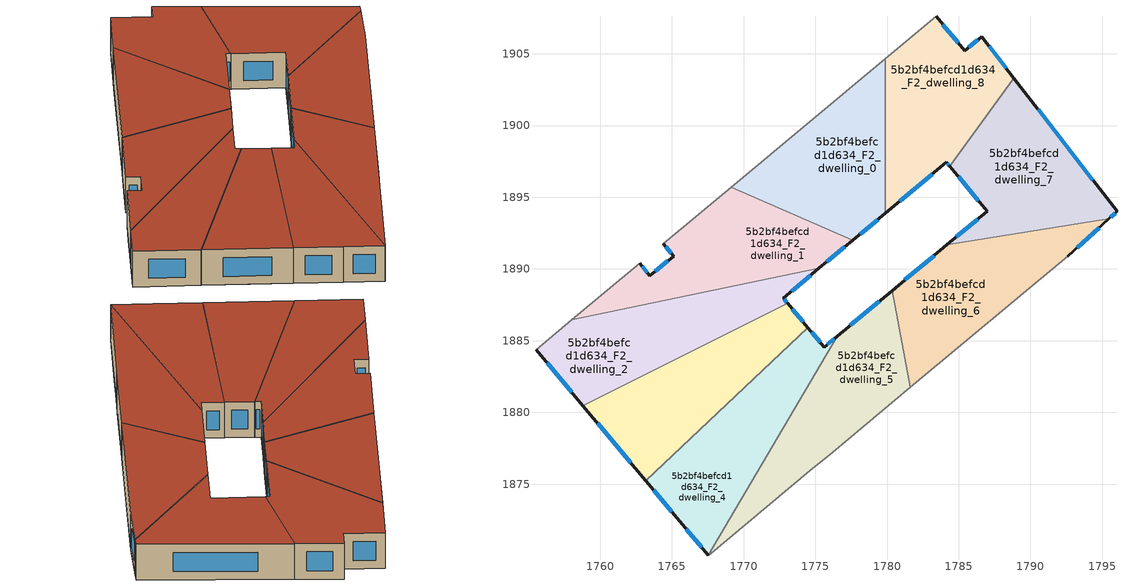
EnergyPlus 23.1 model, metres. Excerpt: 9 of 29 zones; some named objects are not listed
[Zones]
5b2bf4befcd1d634_F2_dwelling_0
 floor to 5b2bf4befcd1d634_F1_dwelling_8 (EU_floor_Construction): 1778.57,1903.55 1779.88,1901.98 1779.88,1893.89 1778,1892.32 1772.71,1898.67 z6
 floor to 5b2bf4befcd1d634_F1_dwelling_9 (EU_floor_Construction): 1779.88,1904.64 1779.88,1901.98 1778.57,1903.55 z6
 floor to 5b2bf4befcd1d634_F1_dwelling_7 (EU_floor_Construction): 1772.71,1898.67 1778,1892.32 1777.6,1891.99 1769.14,1895.7 z6
 wall outside (EU_wall_Construction): 1777.6,1891.99 1779.88,1893.89 z6:9
 wall to 5b2bf4befcd1d634_F2_dwelling_1 (EU_wall_Construction): 1769.14,1895.7 1777.6,1891.99 z6:9
 wall adiabatic (EU_wall_Construction): 1779.88,1904.64 1769.14,1895.7 z6:9
 wall to 5b2bf4befcd1d634_F2_dwelling_8 (EU_wall_Construction): 1779.88,1893.89 1779.88,1904.64 z6:9
 window (EU_Window_Construction): 1778.14,1892.44 1779.34,1893.44 z6.7:8.3
 roof outside (EU_roof_Construction): 1779.88,1893.89 1779.88,1904.64 1769.14,1895.7 1777.6,1891.99 z9
5b2bf4befcd1d634_F2_dwelling_1
 floor adiabatic (EU_floor_Construction): 1777.6,1891.99 1775.25,1890.03 1770.81,1889.11 1766.89,1893.82 1769.14,1895.7 z6
 floor to 5b2bf4befcd1d634_F1_dwelling_6 (EU_floor_Construction): 1766.89,1893.82 1770.81,1889.11 1762.47,1887.38 1761.1,1889.02 1762.75,1890.39 1763.47,1889.53 1765.12,1890.9 1764.4,1891.75 z6
 floor to 5b2bf4befcd1d634_F1_dwelling_5 (EU_floor_Construction): 1761.1,1889.02 1762.47,1887.38 1758.02,1886.45 z6
 wall outside (EU_wall_Construction): 1764.4,1891.75 1765.12,1890.9 1763.47,1889.53 1762.75,1890.39 / 1775.25,1890.03 1777.6,1891.99 z6:9
 wall adiabatic (EU_wall_Construction): 1769.14,1895.7 1764.4,1891.75 / 1762.75,1890.39 1758.02,1886.45 z6:9
 wall to 5b2bf4befcd1d634_F2_dwelling_2 (EU_wall_Construction): 1758.02,1886.45 1775.25,1890.03 z6:9
 window (EU_Window_Construction): 1764.73,1890.58 1763.86,1889.85 / 1764.57,1891.55 1764.95,1891.1 / 1775.8,1890.49 1777.05,1891.53 / 1763.3,1889.73 1762.92,1890.19 z6.7:8.3
 roof outside (EU_roof_Construction): 1775.25,1890.03 1777.6,1891.99 1769.14,1895.7 1764.4,1891.75 1765.12,1890.9 1763.47,1889.53 1762.75,1890.39 1758.02,1886.45 z9
5b2bf4befcd1d634_F2_dwelling_2
 floor to 5b2bf4befcd1d634_F1_dwelling_5 (EU_floor_Construction): 1762.47,1887.38 1765.45,1883.8 1758.8,1880.48 1755.53,1884.38 1758.02,1886.45 z6
 floor to 5b2bf4befcd1d634_F1_dwelling_6 (EU_floor_Construction): 1770.81,1889.11 1772.36,1887.24 1765.45,1883.8 1762.47,1887.38 z6
 floor to 5b2bf4befcd1d634_F1_dwelling_7 (EU_floor_Construction): 1775.25,1890.03 1772.77,1887.96 1773.04,1887.63 1772.89,1887.51 1772.36,1887.24 1770.81,1889.11 z6
 wall outside (EU_wall_Construction): 1773.07,1887.6 1772.77,1887.96 1775.25,1890.03 / 1755.53,1884.38 1758.79,1880.47 z6:9
 wall to 5b2bf4befcd1d634_F2_dwelling_3 (EU_wall_Construction): 1758.79,1880.47 1773.07,1887.6 z6:9
 wall adiabatic (EU_wall_Construction): 1758.02,1886.45 1755.53,1884.38 z6:9
 window (EU_Window_Construction): 1773.35,1888.45 1774.67,1889.55 / 1773,1887.68 1772.84,1887.88 / 1756.29,1883.46 1758.03,1881.39 z6.7:8.3
 roof outside (EU_roof_Construction): 1773.07,1887.6 1772.77,1887.96 1775.25,1890.03 1758.02,1886.45 1755.53,1884.38 1758.79,1880.47 z9
5b2bf4befcd1d634_F2_dwelling_3
 floor to 5b2bf4befcd1d634_F1_dwelling_6 (EU_floor_Construction): 1772.36,1887.24 1772.45,1887.14 1766.67,1882.33 1765.45,1883.8 z6
 floor to 5b2bf4befcd1d634_F1_dwelling_5 (EU_floor_Construction): 1765.45,1883.8 1766.67,1882.33 1761.11,1877.71 1758.8,1880.48 z6
 floor to 5b2bf4befcd1d634_F1_dwelling_0 (EU_floor_Construction): 1765.96,1881.74 1767.76,1879.57 1763.17,1875.25 1761.11,1877.71 z6
 floor to 5b2bf4befcd1d634_F1_dwelling_2 (EU_floor_Construction): 1773.07,1887.6 1774.49,1885.91 1772.35,1883.9 1770.79,1885.76 1772.89,1887.51 z6
 floor to 5b2bf4befcd1d634_F1_dwelling_1 (EU_floor_Construction): 1770.79,1885.76 1772.35,1883.9 1767.76,1879.57 1765.96,1881.74 z6
 floor to 5b2bf4befcd1d634_F1_dwelling_7 (EU_floor_Construction): 1772.89,1887.51 1772.45,1887.14 1772.36,1887.24 z6
 wall outside (EU_wall_Construction): 1774.49,1885.91 1773.07,1887.6 / 1758.79,1880.47 1763.17,1875.25 z6:9
 wall to 5b2bf4befcd1d634_F2_dwelling_4 (EU_wall_Construction): 1763.17,1875.25 1774.49,1885.91 z6:9
 window (EU_Window_Construction): 1774.15,1886.31 1773.4,1887.2 / 1759.82,1879.25 1762.15,1876.48 z6.7:8.3
 roof outside (EU_roof_Construction): 1774.49,1885.91 1773.07,1887.6 1758.79,1880.47 1763.17,1875.25 z9
5b2bf4befcd1d634_F2_dwelling_4
 floor to 5b2bf4befcd1d634_F1_dwelling_0 (EU_floor_Construction): 1767.76,1879.57 1770.92,1875.78 1767.53,1870.03 1763.17,1875.25 z6
 floor to 5b2bf4befcd1d634_F1_dwelling_1 (EU_floor_Construction): 1772.35,1883.9 1774.31,1881.54 1770.92,1875.78 1767.76,1879.57 z6
 floor to 5b2bf4befcd1d634_F1_dwelling_2 (EU_floor_Construction): 1776.54,1885.32 1774.31,1881.54 1772.35,1883.9 1774.49,1885.91 1775.62,1884.56 z6
 wall outside (EU_wall_Construction): 1776.54,1885.32 1775.62,1884.56 1774.49,1885.91 / 1763.17,1875.25 1765.55,1872.41 1767.53,1870.03 z6:9
 wall to 5b2bf4befcd1d634_F2_dwelling_5 (EU_wall_Construction): 1767.53,1870.03 1776.54,1885.32 z6:9
 window (EU_Window_Construction): 1775.35,1884.87 1774.75,1885.59 / 1776.32,1885.14 1775.84,1884.74 / 1766.02,1871.85 1767.07,1870.59 / 1763.73,1874.58 1764.99,1873.07 z6.7:8.3
 roof outside (EU_roof_Construction): 1767.53,1870.03 1776.54,1885.32 1775.62,1884.56 1774.49,1885.91 1763.17,1875.25 1765.55,1872.41 z9
5b2bf4befcd1d634_F2_dwelling_5
 floor to 5b2bf4befcd1d634_F1_dwelling_1 (EU_floor_Construction): 1774.31,1881.54 1777.2,1878.06 1776.2,1877.22 1774.62,1875.92 1772.37,1874.04 1770.92,1875.78 z6
 floor to 5b2bf4befcd1d634_F1_dwelling_0 (EU_floor_Construction): 1770.92,1875.78 1772.37,1874.04 1767.54,1870.02 1767.53,1870.03 z6
 floor to 5b2bf4befcd1d634_F1_dwelling_2 (EU_floor_Construction): 1780.56,1887.36 1781.62,1881.74 1777.2,1878.06 1774.31,1881.54 1776.54,1885.32 1779.92,1888.14 z6
 floor to 5b2bf4befcd1d634_F1_dwelling_3 (EU_floor_Construction): 1780.35,1888.5 1780.56,1887.36 1779.92,1888.14 z6
 wall outside (EU_wall_Construction): 1780.35,1888.5 1776.54,1885.32 z6:9
 wall adiabatic (EU_wall_Construction): 1767.53,1870.03 1767.54,1870.02 1774.62,1875.92 1776.2,1877.22 1781.62,1881.74 z6:9
 wall to 5b2bf4befcd1d634_F2_dwelling_6 (EU_wall_Construction): 1781.62,1881.74 1780.35,1888.5 z6:9
 window (EU_Window_Construction): 1779.45,1887.75 1777.43,1886.07 z6.7:8.3
 roof outside (EU_roof_Construction): 1776.2,1877.22 1781.62,1881.74 1780.35,1888.5 1776.54,1885.32 1767.53,1870.03 1767.54,1870.02 1774.62,1875.92 z9
5b2bf4befcd1d634_F2_dwelling_6
 floor to 5b2bf4befcd1d634_F1_dwelling_2 (EU_floor_Construction): 1780.56,1887.36 1783.76,1883.52 1781.62,1881.74 z6
 floor to 5b2bf4befcd1d634_F1_dwelling_3 (EU_floor_Construction): 1789.26,1892.5 1791.42,1889.91 1783.76,1883.52 1780.56,1887.36 1780.35,1888.5 1784.18,1891.69 z6
 floor to 5b2bf4befcd1d634_F1_dwelling_4 (EU_floor_Construction): 1795.47,1893.5 1792.59,1890.87 1791.42,1889.91 1789.26,1892.5 z6
 wall outside (EU_wall_Construction): 1784.18,1891.69 1780.35,1888.5 / 1792.59,1890.87 1795.47,1893.5 z6:9
 wall to 5b2bf4befcd1d634_F2_dwelling_7 (EU_wall_Construction): 1795.47,1893.5 1784.18,1891.69 z6:9
 wall adiabatic (EU_wall_Construction): 1781.62,1881.74 1792.59,1890.87 z6:9
 window (EU_Window_Construction): 1783.28,1890.94 1781.25,1889.25 / 1793.26,1891.49 1794.79,1892.88 z6.7:8.3
 roof outside (EU_roof_Construction): 1792.59,1890.87 1795.47,1893.5 1784.18,1891.69 1780.35,1888.5 1781.62,1881.74 z9
5b2bf4befcd1d634_F2_dwelling_7
 floor to 5b2bf4befcd1d634_F1_dwelling_3 (EU_floor_Construction): 1786.99,1894.03 1784.42,1897.1 1785.02,1897.6 1789.26,1892.5 1784.18,1891.69 z6
 floor to 5b2bf4befcd1d634_F1_dwelling_4 (EU_floor_Construction): 1790.03,1901.77 1796.03,1894.01 1795.47,1893.5 1789.26,1892.5 1785.02,1897.6 z6
 floor to 5b2bf4befcd1d634_F1_dwelling_9 (EU_floor_Construction): 1788.85,1903.3 1790.03,1901.77 1784.42,1897.1 1784.37,1897.16 z6
 wall outside (EU_wall_Construction): 1784.37,1897.16 1786.99,1894.03 1784.18,1891.69 / 1795.47,1893.5 1796.03,1894.01 1788.85,1903.3 z6:9
 wall to 5b2bf4befcd1d634_F2_dwelling_8 (EU_wall_Construction): 1788.85,1903.3 1784.37,1897.16 z6:9
 window (EU_Window_Construction): 1786.33,1893.48 1784.84,1892.24 / 1784.99,1896.42 1786.38,1894.76 / 1794.35,1896.19 1790.53,1901.12 / 1795.6,1893.62 1795.9,1893.89 z6.7:8.3
 roof outside (EU_roof_Construction): 1795.47,1893.5 1796.03,1894.01 1788.85,1903.3 1784.37,1897.16 1786.99,1894.03 1784.18,1891.69 z9
5b2bf4befcd1d634_F2_dwelling_8
 floor to 5b2bf4befcd1d634_F1_dwelling_9 (EU_floor_Construction): 1786.6,1906.2 1788.85,1903.3 1784.37,1897.16 1784.14,1897.43 1783.85,1897.2 1779.88,1901.98 1779.88,1904.64 1783.43,1907.6 1785.42,1905.22 z6
 floor to 5b2bf4befcd1d634_F1_dwelling_8 (EU_floor_Construction): 1779.88,1901.98 1783.85,1897.2 1779.88,1893.89 z6
 wall outside (EU_wall_Construction): 1788.85,1903.3 1786.6,1906.2 1785.42,1905.22 1783.43,1907.6 / 1779.88,1893.89 1784.14,1897.43 1784.37,1897.16 z6:9
 wall adiabatic (EU_wall_Construction): 1783.43,1907.6 1779.88,1904.64 z6:9
 window (EU_Window_Construction): 1786.32,1905.97 1785.7,1905.45 / 1788.32,1903.98 1787.13,1905.52 / 1784.19,1897.37 1784.32,1897.22 / 1780.88,1894.72 1783.14,1896.6 / 1784.96,1905.78 1783.9,1907.04 z6.7:8.3
 roof outside (EU_roof_Construction): 1784.37,1897.16 1788.85,1903.3 1786.6,1906.2 1785.42,1905.22 1783.43,1907.6 1779.88,1904.64 1779.88,1893.89 1784.14,1897.43 z9
[Building]
EU S2 Campaign: North Axis=0; Terrain=City; Solar Distribution=FullExterior
[Site:Location]
Budapest.Ferenc.Liszt.Intl.AP: Latitude=47.437; Longitude=19.256; Time Zone=1; Elevation=185
[SizingPeriod:WeatherFileDays]
AnnualSizingPeriod: Begin Month=1; Begin Day of Month=1; End Month=12; End Day of Month=31; Day of Week for Start Day=Monday; Use Weather File Daylight Saving Period=No; Use Weather File Rain and Snow Indicators=No
[MATERIAL]
EU_InternalMass_Material: Roughness=MediumRough; Thickness=0.1; Conductivity=1; Density=1800; Specific Heat=900; Thermal Absorptance=0.9; Solar Absorptance=0.7; Visible Absorptance=0.7
[MATERIAL:NOMASS] Roughness=MediumRough; Thermal Absorptance=0.9; Solar Absorptance=0.7; Visible Absorptance=0.7
Name | Thermal Resistance
EU_wall_NoMass | 0.832559
EU_roof_NoMass | 1.39638
EU_floor_NoMass | 0.872794
[WINDOWMATERIAL:SIMPLEGLAZINGSYSTEM]
EU_Window_SimpleGlazing: UFactor=2.79869; Solar Heat Gain Coefficient=0.75; Visible Transmittance=0.75
[CONSTRUCTION]
EU_wall_Construction: EU_wall_NoMass
EU_roof_Construction: EU_roof_NoMass
EU_floor_Construction: EU_floor_NoMass
EU_Window_Construction: EU_Window_SimpleGlazing
EU_InternalMass_Construction: EU_InternalMass_Material
[ZONE] Type=1; Multiplier=1; Ceiling Height=autocalculate; Floor Area=autocalculate; Part of Total Floor Area=Yes
Name | Volume
5b2bf4befcd1d634_F2_dwelling_0 | 209.994
5b2bf4befcd1d634_F2_dwelling_1; 5b2bf4befcd1d634_F2_dwelling_7 | 209.997
5b2bf4befcd1d634_F2_dwelling_2 | 210.003
5b2bf4befcd1d634_F2_dwelling_3 | 209.991
5b2bf4befcd1d634_F2_dwelling_4 | 210.011
5b2bf4befcd1d634_F2_dwelling_5 | 209.995
5b2bf4befcd1d634_F2_dwelling_6 | 210.022
5b2bf4befcd1d634_F2_dwelling_8 | 210.012
[INTERNALMASS] Construction=EU_InternalMass_Construction
Name | Zone or ZoneList | Surface Area
5b2bf4befcd1d634_F2_dwelling_0_EU_InternalMass | 5b2bf4befcd1d634_F2_dwelling_0 | 69.9979
5b2bf4befcd1d634_F2_dwelling_1_EU_InternalMass | 5b2bf4befcd1d634_F2_dwelling_1 | 69.9989
5b2bf4befcd1d634_F2_dwelling_2_EU_InternalMass | 5b2bf4befcd1d634_F2_dwelling_2 | 70.001
5b2bf4befcd1d634_F2_dwelling_3_EU_InternalMass | 5b2bf4befcd1d634_F2_dwelling_3 | 69.997
5b2bf4befcd1d634_F2_dwelling_4_EU_InternalMass | 5b2bf4befcd1d634_F2_dwelling_4 | 70.0036
5b2bf4befcd1d634_F2_dwelling_5_EU_InternalMass | 5b2bf4befcd1d634_F2_dwelling_5 | 69.9984
5b2bf4befcd1d634_F2_dwelling_6_EU_InternalMass | 5b2bf4befcd1d634_F2_dwelling_6 | 70.0072
5b2bf4befcd1d634_F2_dwelling_7_EU_InternalMass | 5b2bf4befcd1d634_F2_dwelling_7 | 69.9993
5b2bf4befcd1d634_F2_dwelling_8_EU_InternalMass | 5b2bf4befcd1d634_F2_dwelling_8 | 70.0041
[OTHEREQUIPMENT] Fuel Type=Electricity; Design Level Calculation Method=Watts/Area; Power per Zone Floor Area=1; Fraction Latent=0; Fraction Radiant=0; Fraction Lost=0; Carbon Dioxide Generation Rate=0; EndUse Subcategory=EU_Step8_InternalGains
Name | Zone or ZoneList or Space or SpaceList | Schedule
EU_Step8_InternalGain_5b2bf4befcd1d634_F2_dwelling_0_f000 | 5b2bf4befcd1d634_F2_dwelling_0 | EU_Step8_GainSchedule_5b2bf4befcd1d634_F2_dwelling_0_f000
EU_Step8_InternalGain_5b2bf4befcd1d634_F2_dwelling_1_f000 | 5b2bf4befcd1d634_F2_dwelling_1 | EU_Step8_GainSchedule_5b2bf4befcd1d634_F2_dwelling_1_f000
EU_Step8_InternalGain_5b2bf4befcd1d634_F2_dwelling_2_f000 | 5b2bf4befcd1d634_F2_dwelling_2 | EU_Step8_GainSchedule_5b2bf4befcd1d634_F2_dwelling_2_f000
EU_Step8_InternalGain_5b2bf4befcd1d634_F2_dwelling_3_f000 | 5b2bf4befcd1d634_F2_dwelling_3 | EU_Step8_GainSchedule_5b2bf4befcd1d634_F2_dwelling_3_f000
EU_Step8_InternalGain_5b2bf4befcd1d634_F2_dwelling_4_f000 | 5b2bf4befcd1d634_F2_dwelling_4 | EU_Step8_GainSchedule_5b2bf4befcd1d634_F2_dwelling_4_f000
EU_Step8_InternalGain_5b2bf4befcd1d634_F2_dwelling_5_f000 | 5b2bf4befcd1d634_F2_dwelling_5 | EU_Step8_GainSchedule_5b2bf4befcd1d634_F2_dwelling_5_f000
EU_Step8_InternalGain_5b2bf4befcd1d634_F2_dwelling_6_f000 | 5b2bf4befcd1d634_F2_dwelling_6 | EU_Step8_GainSchedule_5b2bf4befcd1d634_F2_dwelling_6_f000
EU_Step8_InternalGain_5b2bf4befcd1d634_F2_dwelling_7_f000 | 5b2bf4befcd1d634_F2_dwelling_7 | EU_Step8_GainSchedule_5b2bf4befcd1d634_F2_dwelling_7_f000
EU_Step8_InternalGain_5b2bf4befcd1d634_F2_dwelling_8_f000 | 5b2bf4befcd1d634_F2_dwelling_8 | EU_Step8_GainSchedule_5b2bf4befcd1d634_F2_dwelling_8_f000
[ZONEVENTILATION:DESIGNFLOWRATE] Schedule=EU_AlwaysOn; Design Flow Rate Calculation Method=AirChanges/Hour; Air Changes per Hour=0.475469; Ventilation Type=Natural; Fan Pressure Rise=0; Fan Total Efficiency=1; Constant Term Coefficient=1; Temperature Term Coefficient=0; Velocity Term Coefficient=0; Velocity Squared Term Coefficient=0; Minimum Indoor Temperature=-100; Maximum Indoor Temperature=100; Delta Temperature=-100; Minimum Outdoor Temperature=-100; Maximum Outdoor Temperature=100; Maximum Wind Speed=40
Name | Zone or ZoneList or Space or SpaceList
EU_ConstantAir_5b2bf4befcd1d634_F2_dwelling_0 | 5b2bf4befcd1d634_F2_dwelling_0
EU_ConstantAir_5b2bf4befcd1d634_F2_dwelling_1 | 5b2bf4befcd1d634_F2_dwelling_1
EU_ConstantAir_5b2bf4befcd1d634_F2_dwelling_2 | 5b2bf4befcd1d634_F2_dwelling_2
EU_ConstantAir_5b2bf4befcd1d634_F2_dwelling_3 | 5b2bf4befcd1d634_F2_dwelling_3
EU_ConstantAir_5b2bf4befcd1d634_F2_dwelling_4 | 5b2bf4befcd1d634_F2_dwelling_4
EU_ConstantAir_5b2bf4befcd1d634_F2_dwelling_5 | 5b2bf4befcd1d634_F2_dwelling_5
EU_ConstantAir_5b2bf4befcd1d634_F2_dwelling_6 | 5b2bf4befcd1d634_F2_dwelling_6
EU_ConstantAir_5b2bf4befcd1d634_F2_dwelling_7 | 5b2bf4befcd1d634_F2_dwelling_7
EU_ConstantAir_5b2bf4befcd1d634_F2_dwelling_8 | 5b2bf4befcd1d634_F2_dwelling_8
[HVACTEMPLATE:ZONE:IDEALLOADSAIRSYSTEM] System Availability Schedule=EU_AlwaysOn; Maximum Heating Supply Air Temperature=50; Minimum Cooling Supply Air Temperature=13; Maximum Heating Supply Air Humidity Ratio=0.0156; Minimum Cooling Supply Air Humidity Ratio=0.0077; Heating Limit=NoLimit; Cooling Limit=NoLimit; Heating Availability Schedule=EU_AlwaysOn; Cooling Availability Schedule=EU_CoolingOff; Dehumidification Control Type=ConstantSensibleHeatRatio; Cooling Sensible Heat Ratio=0.7; Dehumidification Setpoint=60; Humidification Control Type=None; Humidification Setpoint=30; Outdoor Air Method=None; Outdoor Air Flow Rate per Person=0.00944; Outdoor Air Flow Rate per Zone Floor Area=0; Outdoor Air Flow Rate per Zone=0; Demand Controlled Ventilation Type=None; Outdoor Air Economizer Type=NoEconomizer; Heat Recovery Type=None; Sensible Heat Recovery Effectiveness=0.7; Latent Heat Recovery Effectiveness=0.65
Name | Template Thermostat
5b2bf4befcd1d634_F2_dwelling_0 | EU_HeatOnly_5b2bf4befcd1d634_F2_dwelling_0
5b2bf4befcd1d634_F2_dwelling_1 | EU_HeatOnly_5b2bf4befcd1d634_F2_dwelling_1
5b2bf4befcd1d634_F2_dwelling_2 | EU_HeatOnly_5b2bf4befcd1d634_F2_dwelling_2
5b2bf4befcd1d634_F2_dwelling_3 | EU_HeatOnly_5b2bf4befcd1d634_F2_dwelling_3
5b2bf4befcd1d634_F2_dwelling_4 | EU_HeatOnly_5b2bf4befcd1d634_F2_dwelling_4
5b2bf4befcd1d634_F2_dwelling_5 | EU_HeatOnly_5b2bf4befcd1d634_F2_dwelling_5
5b2bf4befcd1d634_F2_dwelling_6 | EU_HeatOnly_5b2bf4befcd1d634_F2_dwelling_6
5b2bf4befcd1d634_F2_dwelling_7 | EU_HeatOnly_5b2bf4befcd1d634_F2_dwelling_7
5b2bf4befcd1d634_F2_dwelling_8 | EU_HeatOnly_5b2bf4befcd1d634_F2_dwelling_8
[SIZING:ZONE] Zone Cooling Design Supply Air Temperature Input Method=SupplyAirTemperature; Zone Cooling Design Supply Air Temperature=13; Zone Heating Design Supply Air Temperature Input Method=SupplyAirTemperature; Zone Heating Design Supply Air Temperature=50; Zone Cooling Design Supply Air Humidity Ratio=0.008; Zone Heating Design Supply Air Humidity Ratio=0.008; Cooling Design Air Flow Method=DesignDay; Cooling Design Air Flow Rate=0; Cooling Minimum Air Flow per Zone Floor Area=0.000762; Cooling Minimum Air Flow=0; Cooling Minimum Air Flow Fraction=0.2; Heating Design Air Flow Method=DesignDay; Heating Design Air Flow Rate=0; Heating Maximum Air Flow per Zone Floor Area=0.002032; Heating Maximum Air Flow=0.141576; Heating Maximum Air Flow Fraction=0.3; Account for Dedicated Outdoor Air System=No; Dedicated Outdoor Air System Control Strategy=NeutralSupplyAir; Dedicated Outdoor Air Low Setpoint Temperature for Design=autosize; Dedicated Outdoor Air High Setpoint Temperature for Design=autosize; Zone Load Sizing Method=Sensible Load Only No Latent Load; Zone Latent Cooling Design Supply Air Humidity Ratio Input Method=HumidityRatioDifference; Zone Cooling Design Supply Air Humidity Ratio Difference=0.005; Zone Latent Heating Design Supply Air Humidity Ratio Input Method=HumidityRatioDifference; Zone Humidification Design Supply Air Humidity Ratio Difference=0.005
5b2bf4befcd1d634_F2_dwelling_0; 5b2bf4befcd1d634_F2_dwelling_1; 5b2bf4befcd1d634_F2_dwelling_2; 5b2bf4befcd1d634_F2_dwelling_3; 5b2bf4befcd1d634_F2_dwelling_4; 5b2bf4befcd1d634_F2_dwelling_5; 5b2bf4befcd1d634_F2_dwelling_6; 5b2bf4befcd1d634_F2_dwelling_7; 5b2bf4befcd1d634_F2_dwelling_8
[SCHEDULE:CONSTANT]
Name | Hourly Value
EU_AlwaysOn | 1
EU_CoolingOff | 0
[SCHEDULE:FILE] Column Number=1; Rows to Skip at Top=0; Number of Hours of Data=8760; Column Separator=Comma; Interpolate to Timestep=No; Minutes per Item=60; Adjust Schedule for Daylight Savings=Yes
Name | File
EU_Step8_GainSchedule_5b2bf4befcd1d634_F2_dwelling_0_f000 | ../../schedules/5b2bf4befcd1d634/5b2bf4befcd1d634_F2_dwelling_0_f000_gain.csv
EU_Step8_GainSchedule_5b2bf4befcd1d634_F2_dwelling_1_f000 | ../../schedules/5b2bf4befcd1d634/5b2bf4befcd1d634_F2_dwelling_1_f000_gain.csv
EU_Step8_GainSchedule_5b2bf4befcd1d634_F2_dwelling_2_f000 | ../../schedules/5b2bf4befcd1d634/5b2bf4befcd1d634_F2_dwelling_2_f000_gain.csv
EU_Step8_GainSchedule_5b2bf4befcd1d634_F2_dwelling_3_f000 | ../../schedules/5b2bf4befcd1d634/5b2bf4befcd1d634_F2_dwelling_3_f000_gain.csv
EU_Step8_GainSchedule_5b2bf4befcd1d634_F2_dwelling_4_f000 | ../../schedules/5b2bf4befcd1d634/5b2bf4befcd1d634_F2_dwelling_4_f000_gain.csv
EU_Step8_GainSchedule_5b2bf4befcd1d634_F2_dwelling_5_f000 | ../../schedules/5b2bf4befcd1d634/5b2bf4befcd1d634_F2_dwelling_5_f000_gain.csv
EU_Step8_GainSchedule_5b2bf4befcd1d634_F2_dwelling_6_f000 | ../../schedules/5b2bf4befcd1d634/5b2bf4befcd1d634_F2_dwelling_6_f000_gain.csv
EU_Step8_GainSchedule_5b2bf4befcd1d634_F2_dwelling_7_f000 | ../../schedules/5b2bf4befcd1d634/5b2bf4befcd1d634_F2_dwelling_7_f000_gain.csv
EU_Step8_GainSchedule_5b2bf4befcd1d634_F2_dwelling_8_f000 | ../../schedules/5b2bf4befcd1d634/5b2bf4befcd1d634_F2_dwelling_8_f000_gain.csv
